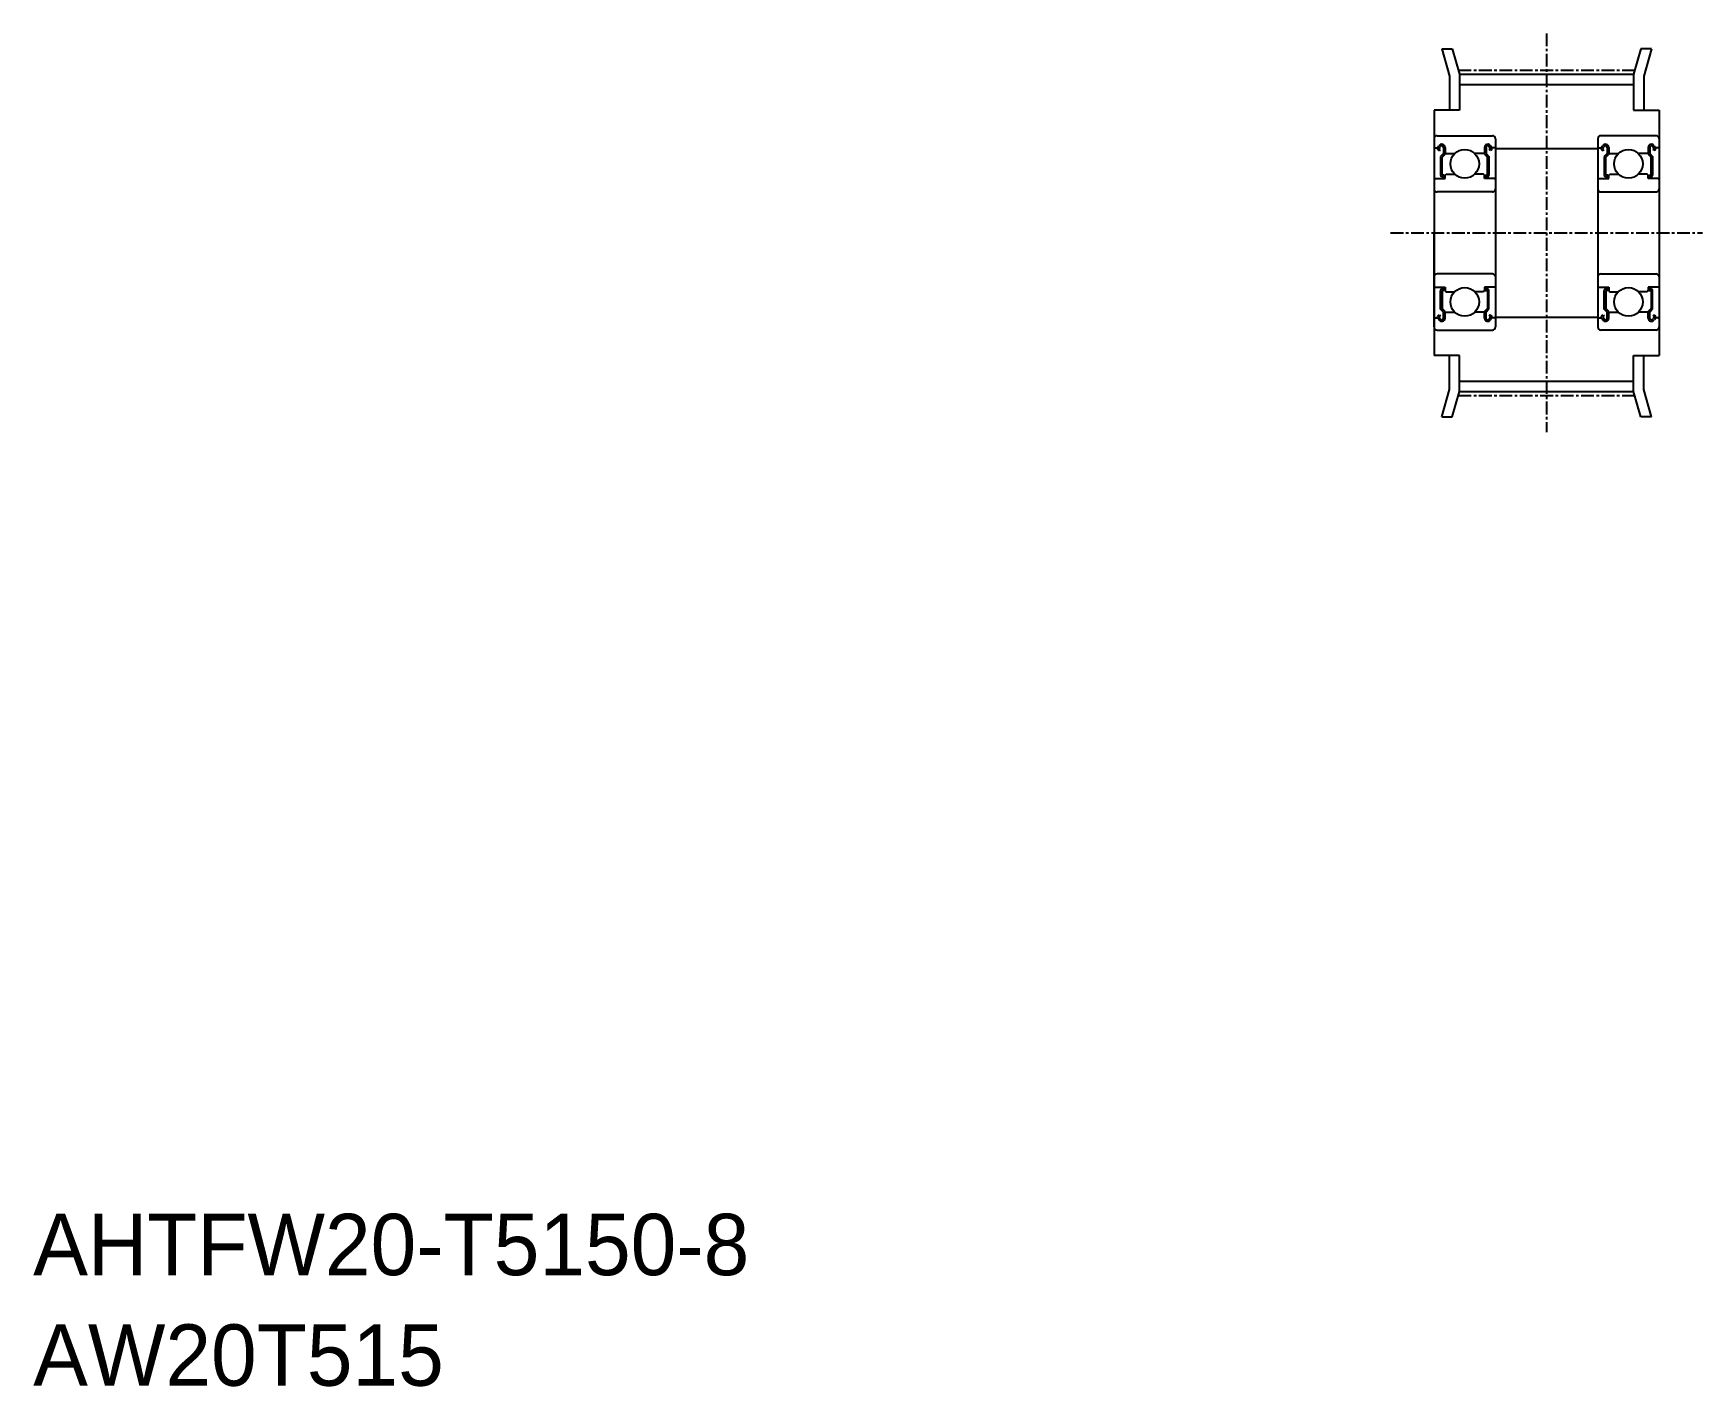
# Model space of a CAD drawing. Extents: x -286 to -123, y -61 to 71.
import ezdxf

# ---------------------------------------------------------------- set-up
doc = ezdxf.new("R2010")
doc.units = 0
doc.linetypes.add('CENTER', pattern=[2, 1.25, -0.25, 0.25, -0.25])
doc.layers.get('0').update_dxf_attribs({"linetype": 'CONTINUOUS'})
doc.layers.add('CENTER', color=1, linetype='CENTER')

msp = doc.modelspace()

# ---------------------------------------------------------------- linework, layer by layer
at = {"color": 7, "linetype": 'CONTINUOUS'}
for p, q in [((-148.3, 69.91), (-147.55, 67.23)), ((-148.3, 69.91), (-147.27, 69.91)), ((-147.27, 69.91), (-146.55, 67.41)), ((-128.83, 69.91), (-129.55, 67.41)), ((-127.8, 69.91), (-128.83, 69.91)), ((-127.8, 69.91), (-128.55, 67.23)), ((-147.55, 67.23), (-147.55, 63.91)), ((-146.55, 67.41), (-146.55, 63.91)), ((-146.55, 67.41), (-129.55, 67.41)), ((-129.55, 67.41), (-129.55, 63.91)), ((-128.55, 67.23), (-128.55, 63.91)), ((-146.55, 66.42), (-129.55, 66.42)), ((-146.55, 63.91), (-149.05, 63.91)), ((-149.05, 63.91), (-149.05, 39.91)), ((-129.55, 63.91), (-127.05, 63.91)), ((-127.05, 63.91), (-127.05, 39.91)), ((-149.05, 61.11), (-149.05, 51.91)), ((-148.75, 61.41), (-143.35, 61.41)), ((-148.69, 60.21), (-148.58, 60.41)), ((-143.41, 60.21), (-143.52, 60.41)), ((-143.05, 61.11), (-143.05, 42.71)), ((-133.05, 61.11), (-133.05, 42.71)), ((-127.35, 61.41), (-132.75, 61.41)), ((-132.69, 60.21), (-132.58, 60.41)), ((-127.41, 60.21), (-127.52, 60.41)), ((-149.05, 60.31), (-148.95, 60.21)), ((-148.95, 60.21), (-148.69, 60.21)), ((-148.64, 60.02), (-148.52, 59.95)), ((-148.57, 60.14), (-148.46, 60.34)), ((-148.45, 60.07), (-148.57, 60.14)), ((-148.52, 59.95), (-148.45, 60.07)), ((-148.13, 59.66), (-148.41, 59.38)), ((-148.41, 59.38), (-148.41, 57.56)), ((-147.98, 59.6), (-148.27, 59.32)), ((-148.27, 57.56), (-148.27, 59.32)), ((-148.13, 60.25), (-148.13, 59.66)), ((-147.98, 60.25), (-147.98, 59.6)), ((-147.98, 59.76), (-147.88, 59.66)), ((-147.88, 59.66), (-147.03, 59.66)), ((-144.22, 59.66), (-145.07, 59.66)), ((-144.12, 59.76), (-144.22, 59.66)), ((-144.12, 60.25), (-144.12, 59.6)), ((-144.12, 59.6), (-143.83, 59.32)), ((-143.97, 60.25), (-143.97, 59.66)), ((-143.97, 59.66), (-143.69, 59.38)), ((-143.83, 57.56), (-143.83, 59.32)), ((-143.69, 59.38), (-143.69, 57.56)), ((-143.53, 60.14), (-143.65, 60.34)), ((-143.65, 60.07), (-143.53, 60.14)), ((-143.58, 59.95), (-143.65, 60.07)), ((-143.46, 60.02), (-143.58, 59.95)), ((-143.15, 60.21), (-143.41, 60.21)), ((-143.05, 60.31), (-143.15, 60.21)), ((-143.05, 60.16), (-133.05, 60.16)), ((-143.05, 58.81), (-143.05, 58.81)), ((-133.05, 60.31), (-132.95, 60.21)), ((-133.05, 58.81), (-133.05, 58.81)), ((-132.95, 60.21), (-132.69, 60.21)), ((-132.64, 60.02), (-132.52, 59.95)), ((-132.57, 60.14), (-132.46, 60.34)), ((-132.45, 60.07), (-132.57, 60.14)), ((-132.52, 59.95), (-132.45, 60.07)), ((-132.13, 59.66), (-132.41, 59.38)), ((-132.41, 59.38), (-132.41, 57.56)), ((-131.98, 59.6), (-132.27, 59.32)), ((-132.27, 57.56), (-132.27, 59.32)), ((-132.13, 60.25), (-132.13, 59.66)), ((-131.98, 60.25), (-131.98, 59.6)), ((-131.98, 59.76), (-131.88, 59.66)), ((-131.88, 59.66), (-131.03, 59.66)), ((-128.22, 59.66), (-129.07, 59.66)), ((-128.12, 59.76), (-128.22, 59.66)), ((-128.12, 60.25), (-128.12, 59.6)), ((-128.12, 59.6), (-127.83, 59.32)), ((-127.97, 60.25), (-127.97, 59.66)), ((-127.97, 59.66), (-127.69, 59.38)), ((-127.83, 57.56), (-127.83, 59.32)), ((-127.69, 59.38), (-127.69, 57.56)), ((-127.53, 60.14), (-127.65, 60.34)), ((-127.65, 60.07), (-127.53, 60.14)), ((-127.58, 59.95), (-127.65, 60.07)), ((-127.46, 60.02), (-127.58, 59.95)), ((-127.15, 60.21), (-127.41, 60.21)), ((-127.05, 60.31), (-127.15, 60.21)), ((-149.05, 57.11), (-148.95, 57.21)), ((-148.95, 57.21), (-147.98, 57.21)), ((-148.05, 57.56), (-148.27, 57.56)), ((-148.27, 57.41), (-148.05, 57.41)), ((-148.05, 57.41), (-148.05, 57.56)), ((-147.98, 57.56), (-147.88, 57.66)), ((-147.98, 57.21), (-147.98, 57.56)), ((-147.88, 57.66), (-147.03, 57.66)), ((-144.22, 57.66), (-145.07, 57.66)), ((-144.12, 57.56), (-144.22, 57.66)), ((-144.12, 57.21), (-144.12, 57.56)), ((-143.15, 57.21), (-144.12, 57.21)), ((-144.05, 57.41), (-144.05, 57.56)), ((-144.05, 57.56), (-143.83, 57.56)), ((-143.83, 57.41), (-144.05, 57.41)), ((-143.05, 57.11), (-143.15, 57.21)), ((-133.05, 57.11), (-132.95, 57.21)), ((-132.95, 57.21), (-131.98, 57.21)), ((-132.05, 57.56), (-132.27, 57.56)), ((-132.27, 57.41), (-132.05, 57.41)), ((-132.05, 57.41), (-132.05, 57.56)), ((-131.98, 57.56), (-131.88, 57.66)), ((-131.98, 57.21), (-131.98, 57.56)), ((-131.88, 57.66), (-131.03, 57.66)), ((-128.22, 57.66), (-129.07, 57.66)), ((-128.12, 57.56), (-128.22, 57.66)), ((-128.12, 57.21), (-128.12, 57.56)), ((-127.15, 57.21), (-128.12, 57.21)), ((-128.05, 57.56), (-127.83, 57.56)), ((-128.05, 57.41), (-128.05, 57.56)), ((-127.83, 57.41), (-128.05, 57.41)), ((-127.05, 57.11), (-127.15, 57.21)), ((-143.35, 55.91), (-148.75, 55.91)), ((-143.05, 56.51), (-143.05, 56.51)), ((-133.05, 56.51), (-133.05, 56.51)), ((-132.75, 55.91), (-127.35, 55.91)), ((-149.05, 42.71), (-149.05, 51.91)), ((-143.35, 47.91), (-148.75, 47.91)), ((-132.75, 47.91), (-127.35, 47.91)), ((-149.05, 46.71), (-148.95, 46.61)), ((-148.95, 46.61), (-147.98, 46.61)), ((-148.41, 44.45), (-148.41, 46.27)), ((-148.27, 46.41), (-148.05, 46.41)), ((-148.27, 46.27), (-148.27, 44.51)), ((-148.05, 46.27), (-148.27, 46.27)), ((-148.05, 46.41), (-148.05, 46.27)), ((-147.98, 46.61), (-147.98, 46.26)), ((-147.98, 46.26), (-147.88, 46.16)), ((-147.88, 46.16), (-147.03, 46.16)), ((-144.22, 46.16), (-145.07, 46.16)), ((-144.12, 46.26), (-144.22, 46.16)), ((-144.12, 46.61), (-144.12, 46.26)), ((-143.15, 46.61), (-144.12, 46.61)), ((-144.05, 46.41), (-144.05, 46.27)), ((-143.83, 46.41), (-144.05, 46.41)), ((-144.05, 46.27), (-143.83, 46.27)), ((-143.83, 46.27), (-143.83, 44.51)), ((-143.69, 44.45), (-143.69, 46.27)), ((-143.05, 46.71), (-143.15, 46.61)), ((-133.05, 46.71), (-132.95, 46.61)), ((-132.95, 46.61), (-131.98, 46.61)), ((-132.41, 44.45), (-132.41, 46.27)), ((-132.27, 46.41), (-132.05, 46.41)), ((-132.27, 46.27), (-132.27, 44.51)), ((-132.05, 46.27), (-132.27, 46.27)), ((-132.05, 46.41), (-132.05, 46.27)), ((-131.98, 46.61), (-131.98, 46.26)), ((-131.98, 46.26), (-131.88, 46.16)), ((-131.88, 46.16), (-131.03, 46.16)), ((-128.22, 46.16), (-129.07, 46.16)), ((-128.12, 46.26), (-128.22, 46.16)), ((-128.12, 46.61), (-128.12, 46.26)), ((-127.15, 46.61), (-128.12, 46.61)), ((-128.05, 46.41), (-128.05, 46.27)), ((-127.83, 46.41), (-128.05, 46.41)), ((-128.05, 46.27), (-127.83, 46.27)), ((-127.83, 46.27), (-127.83, 44.51)), ((-127.69, 44.45), (-127.69, 46.27)), ((-127.05, 46.71), (-127.15, 46.61)), ((-148.13, 44.16), (-148.41, 44.45)), ((-147.98, 44.22), (-148.27, 44.51)), ((-148.13, 43.58), (-148.13, 44.16)), ((-147.98, 43.58), (-147.98, 44.22)), ((-147.98, 44.06), (-147.88, 44.16)), ((-147.88, 44.16), (-147.03, 44.16)), ((-144.22, 44.16), (-145.07, 44.16)), ((-144.12, 44.06), (-144.22, 44.16)), ((-144.12, 44.22), (-143.83, 44.51)), ((-144.12, 43.58), (-144.12, 44.22)), ((-143.97, 44.16), (-143.69, 44.45)), ((-143.97, 43.58), (-143.97, 44.16)), ((-132.13, 44.16), (-132.41, 44.45)), ((-131.98, 44.22), (-132.27, 44.51)), ((-132.13, 43.58), (-132.13, 44.16)), ((-131.98, 43.58), (-131.98, 44.22)), ((-131.98, 44.06), (-131.88, 44.16)), ((-131.88, 44.16), (-131.03, 44.16)), ((-128.22, 44.16), (-129.07, 44.16)), ((-128.12, 44.06), (-128.22, 44.16)), ((-128.12, 44.22), (-127.83, 44.51)), ((-128.12, 43.58), (-128.12, 44.22)), ((-127.97, 44.16), (-127.69, 44.45)), ((-127.97, 43.58), (-127.97, 44.16)), ((-149.05, 43.51), (-148.95, 43.61)), ((-148.95, 43.61), (-148.69, 43.61)), ((-148.69, 43.61), (-148.58, 43.42)), ((-148.64, 43.81), (-148.52, 43.88)), ((-148.45, 43.76), (-148.57, 43.68)), ((-148.57, 43.68), (-148.46, 43.49)), ((-148.52, 43.88), (-148.45, 43.76)), ((-143.58, 43.88), (-143.65, 43.76)), ((-143.65, 43.76), (-143.53, 43.68)), ((-143.53, 43.68), (-143.65, 43.49)), ((-143.46, 43.81), (-143.58, 43.88)), ((-143.41, 43.61), (-143.52, 43.42)), ((-143.15, 43.61), (-143.41, 43.61)), ((-143.05, 43.51), (-143.15, 43.61)), ((-143.05, 43.66), (-133.05, 43.66)), ((-133.05, 43.51), (-132.95, 43.61)), ((-132.95, 43.61), (-132.69, 43.61)), ((-132.69, 43.61), (-132.58, 43.42)), ((-132.64, 43.81), (-132.52, 43.88)), ((-132.45, 43.76), (-132.57, 43.68)), ((-132.57, 43.68), (-132.46, 43.49)), ((-132.52, 43.88), (-132.45, 43.76)), ((-127.58, 43.88), (-127.65, 43.76)), ((-127.65, 43.76), (-127.53, 43.68)), ((-127.53, 43.68), (-127.65, 43.49)), ((-127.46, 43.81), (-127.58, 43.88)), ((-127.41, 43.61), (-127.52, 43.42)), ((-127.15, 43.61), (-127.41, 43.61)), ((-127.05, 43.51), (-127.15, 43.61)), ((-148.75, 42.41), (-143.35, 42.41)), ((-127.35, 42.41), (-132.75, 42.41)), ((-146.55, 39.91), (-149.05, 39.91)), ((-147.55, 36.6), (-147.55, 39.91)), ((-146.55, 36.41), (-146.55, 39.91)), ((-129.55, 36.41), (-129.55, 39.91)), ((-129.55, 39.91), (-127.05, 39.91)), ((-128.55, 36.6), (-128.55, 39.91)), ((-148.3, 33.91), (-147.55, 36.6)), ((-147.27, 33.91), (-146.55, 36.41)), ((-146.55, 37.41), (-129.55, 37.41)), ((-146.55, 36.41), (-129.55, 36.41)), ((-128.83, 33.91), (-129.55, 36.41)), ((-127.8, 33.91), (-128.55, 36.6)), ((-148.3, 33.91), (-147.27, 33.91)), ((-127.8, 33.91), (-128.83, 33.91))]:
    msp.add_line(p, q, dxfattribs=at)
for centre in [(-146.05, 58.66), (-130.05, 58.66), (-146.05, 45.16), (-130.05, 45.16)]:
    msp.add_circle(centre, 1.4, dxfattribs=at)
for centre, radius, start, end in [((-148.75, 61.11), 0.3, 90, 180), ((-148.3, 60.25), 0.319, 0, 150.0003), ((-148.3, 60.25), 0.177, 0, 150.0032), ((-143.8, 60.25), 0.319, 29.9997, 180), ((-143.8, 60.25), 0.177, 29.9968, 180), ((-143.35, 61.11), 0.3, 0, 90), ((-132.75, 61.11), 0.3, 90, 180), ((-132.3, 60.25), 0.319, 0, 150.0003), ((-132.3, 60.25), 0.177, 0, 150.0032), ((-127.8, 60.25), 0.319, 29.9997, 180), ((-127.8, 60.25), 0.177, 29.9968, 180), ((-127.35, 61.11), 0.3, 0, 90), ((-148.57, 60.14), 0.142, 149.9903, 240.0019), ((-143.53, 60.14), 0.142, 299.9981, 30.0097), ((-132.57, 60.14), 0.142, 149.9903, 240.0019), ((-127.53, 60.14), 0.142, 299.9981, 30.0097), ((-148.27, 57.56), 0.142, 180, 270), ((-143.83, 57.56), 0.142, 270, 360), ((-132.27, 57.56), 0.142, 180, 270), ((-127.83, 57.56), 0.142, 270, 360), ((-148.75, 56.21), 0.3, 180, 270), ((-143.35, 56.21), 0.3, 270, 0), ((-132.75, 56.21), 0.3, 180, 270), ((-127.35, 56.21), 0.3, 270, 0), ((-148.75, 47.61), 0.3, 90, 180), ((-143.35, 47.61), 0.3, 0, 90), ((-132.75, 47.61), 0.3, 90, 180), ((-127.35, 47.61), 0.3, 0, 90), ((-148.27, 46.27), 0.142, 90, 180), ((-143.83, 46.27), 0.142, 0, 90), ((-132.27, 46.27), 0.142, 90, 180), ((-127.83, 46.27), 0.142, 0, 90), ((-148.75, 42.71), 0.3, 180, 270), ((-148.57, 43.68), 0.142, 119.9981, 210.0097), ((-148.3, 43.58), 0.319, 209.9997, 0), ((-148.3, 43.58), 0.177, 209.9968, 0), ((-143.8, 43.58), 0.319, 180, 330.0003), ((-143.8, 43.58), 0.177, 180, 330.0032), ((-143.53, 43.68), 0.142, 329.9903, 60.0019), ((-143.35, 42.71), 0.3, 270, 0), ((-132.75, 42.71), 0.3, 180, 270), ((-132.57, 43.68), 0.142, 119.9981, 210.0097), ((-132.3, 43.58), 0.319, 209.9997, 0), ((-132.3, 43.58), 0.177, 209.9968, 0), ((-127.8, 43.58), 0.319, 180, 330.0003), ((-127.8, 43.58), 0.177, 180, 330.0032), ((-127.53, 43.68), 0.142, 329.9903, 60.0019), ((-127.35, 42.71), 0.3, 270, 0)]:
    msp.add_arc(centre, radius, start, end, dxfattribs=at)
at = {"layer": 'CENTER', "color": 1, "linetype": 'CENTER'}
for p, q in [((-138.05, 71.41), (-138.05, 32.41)), ((-146.67, 67.83), (-129.43, 67.83)), ((-153.3, 51.91), (-122.8, 51.91)), ((-146.67, 36), (-129.43, 36))]:
    msp.add_line(p, q, dxfattribs=at)

# ---------------------------------------------------------------- texts
at = {"color": 7, "linetype": 'CONTINUOUS'}
for s, p in [('AHTFW20-T5150-8', (-285.99, -50)), ('AW20T515', (-285.99, -60.81))]:
    msp.add_text(s, height=6, dxfattribs=at).set_placement(p)

doc.saveas('drawing.dxf')
